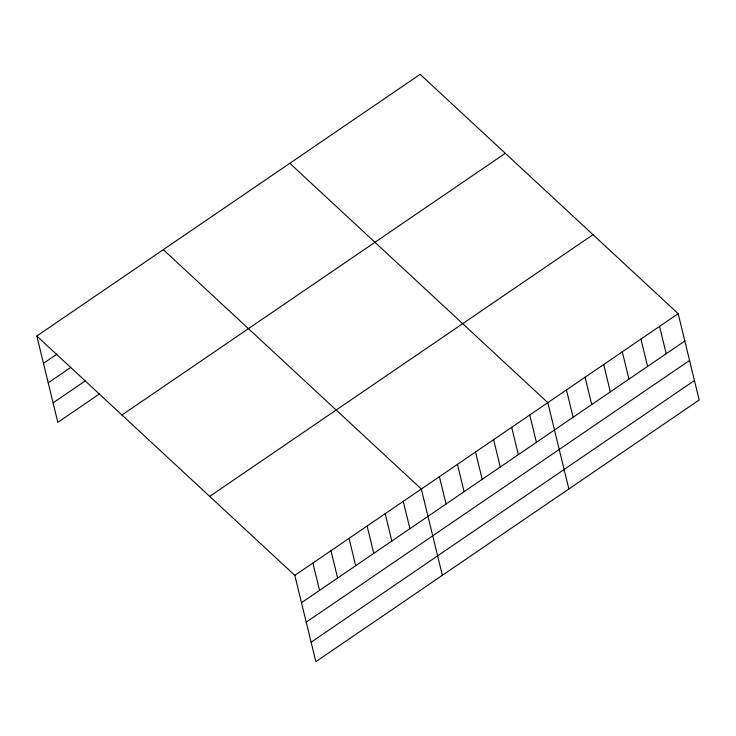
<?xml version="1.0" encoding="UTF-8"?>
<svg xmlns="http://www.w3.org/2000/svg" width="736" height="736" viewBox="0 0 736 736"><rect width="100%" height="100%" fill="white"/><g stroke="black" fill="none" stroke-linecap="round" stroke-linejoin="round"><path stroke-width="1.1" d="M36.8 336.021L420.136 74.327L678.16 313.674L699.2 399.979L315.864 661.673L294.823 575.377L36.8 336.021L57.84 422.326L99.406 393.944M43.461 363.354L57.012 354.099M48.208 382.812L70.794 367.393M53.093 402.868L85.624 380.659M121.946 415.012L505.282 153.309M209.677 496.386L593.014 234.692M294.823 575.377L678.16 313.674M301.484 602.71L684.82 341.007M306.231 622.168L689.568 360.465M311.116 642.215L694.453 380.521M289.8 163.3L547.823 402.656L568.864 488.952M163.3 249.66L421.323 489.017L442.364 575.313M659.539 326.388L666.209 353.722M640.927 339.103L647.588 366.427M622.306 351.808L628.967 379.141M603.686 364.522L610.346 391.856M585.065 377.228L591.726 404.561M566.444 389.942L573.105 417.275M529.754 414.994L536.415 442.327M511.686 427.331L518.346 454.664M493.608 439.668L500.278 467.001M475.539 452.005L482.2 479.338M457.47 464.342L464.131 491.676M439.401 476.68L446.062 504.013M403.254 501.354L409.915 528.687M385.186 513.691L391.846 541.024M367.108 526.028L373.768 553.362M349.039 538.366L355.7 565.699M330.97 550.703L337.631 578.036M312.892 563.04L319.562 590.373"/></g></svg>
